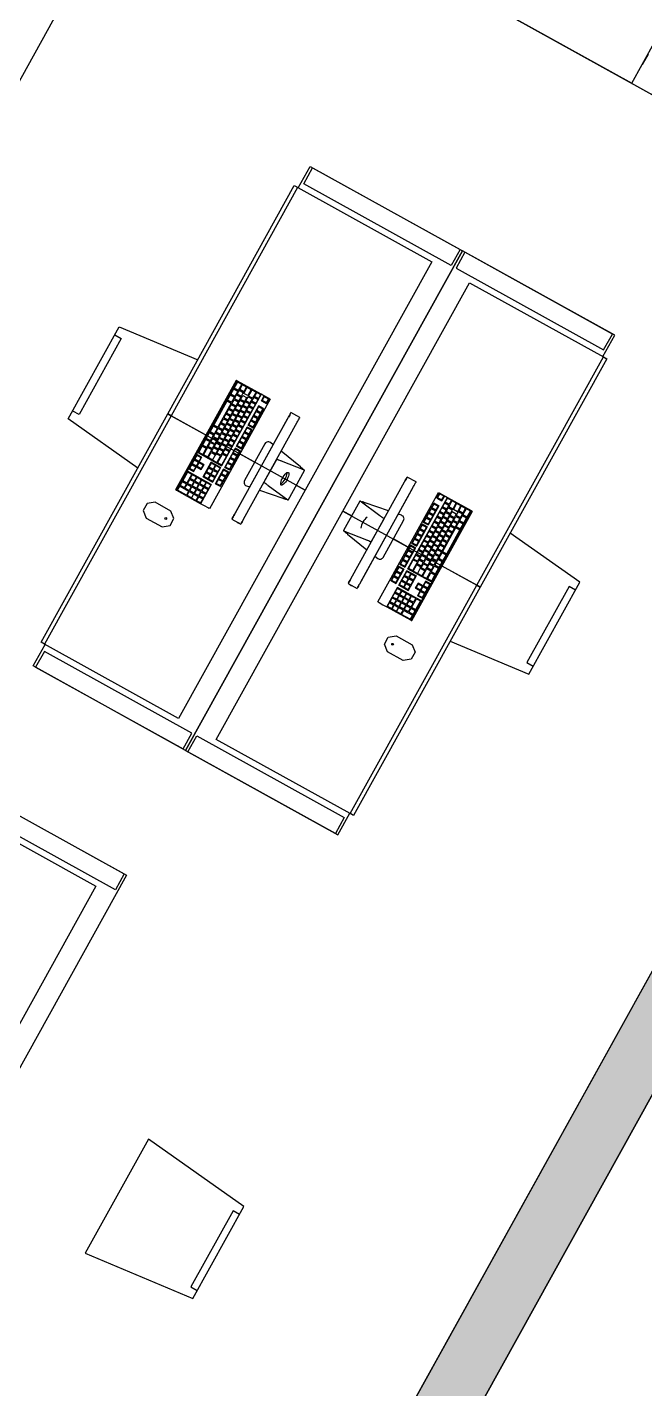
# Model space of a CAD drawing. Header units: metres. Extents: x 2.5 to 42.6, y 0.9 to 31.9.
# Drawn here: x 17.379 to 18.23, y 9.522 to 11.4 of the extents above; entities that cross this region are included whole.
import ezdxf

# ---------------------------------------------------------------- set-up
doc = ezdxf.new("R2010")
doc.units = ezdxf.units.M
for name, color, linetype in [('ARREDI', 9, 'Continuous'), ('PARETI_STRUTTURE', 7, 'Continuous'), ('PILASTRI_SETTI', 8, 'Continuous')]:
    doc.layers.add(name, color=color, linetype=linetype)

msp = doc.modelspace()

# ---------------------------------------------------------------- linework, layer by layer
at = {"layer": 'ARREDI'}
for points in [[(17.1418, 11.376), (17.3361, 11.2684), (17.4506, 11.475)], [(17.7528, 11.1786), (17.7691, 11.2079)], [(17.7691, 11.2079), (17.979, 11.0916)], [(17.5728, 10.8668), (17.7473, 11.1817), (17.752, 11.1791), (17.9367, 11.0767)], [(17.7519, 11.1791), (17.5774, 10.8642)], [(17.749, 11.1807), (17.7506, 11.1799)], [(17.5973, 10.4028), (17.979, 11.0916), (17.5973, 10.4028), (17.8072, 10.2865), (17.8236, 10.3161)], [(18.1727, 10.9459), (18.189, 10.9752), (17.979, 11.0916)], [(17.9367, 11.0767), (17.7622, 10.7618)], [(17.8266, 10.7261), (17.8143, 10.7329), (17.9888, 11.0478)], [(17.9888, 11.0478), (18.1736, 10.9454), (18.1782, 10.9428)], [(17.4357, 10.8599), (17.506, 10.9867)], [(17.506, 10.9867), (17.6141, 10.9413)], [(17.4999, 10.9758), (17.5087, 10.9709), (17.4505, 10.8659)], [(18.1782, 10.9428), (18.0037, 10.6279), (17.9991, 10.6305), (17.9504, 10.6575)], [(17.9991, 10.6305), (18.1736, 10.9454)], [(18.175, 10.9446), (18.1765, 10.9438)], [(17.7142, 10.887), (17.7133, 10.8875), (17.7132, 10.8875), (17.7132, 10.8876), (17.713, 10.8876), (17.7128, 10.8877), (17.7126, 10.8878), (17.7124, 10.888), (17.7059, 10.8916), (17.7038, 10.8927), (17.7017, 10.8939), (17.669, 10.912), (17.6688, 10.9121), (17.6686, 10.9122), (17.6682, 10.9125), (17.6678, 10.9127), (17.6676, 10.9128), (17.6674, 10.9129), (17.6673, 10.9129), (17.5837, 10.7621)], [(17.585, 10.7614), (17.6686, 10.9122)], [(17.6146, 10.8134), (17.6145, 10.8135), (17.6144, 10.8135), (17.669, 10.912)], [(17.669, 10.912), (17.6144, 10.8135), (17.6471, 10.7954)], [(17.6645, 10.9023), (17.6693, 10.911)], [(17.6693, 10.911), (17.6748, 10.9079)], [(17.7017, 10.8939), (17.6471, 10.7954), (17.631, 10.8043), (17.6146, 10.8134)], [(17.6471, 10.7954), (17.7017, 10.8939)], [(17.6554, 10.8858), (17.6594, 10.893)], [(17.6594, 10.893), (17.6649, 10.89)], [(17.66, 10.8941), (17.664, 10.9013)], [(17.6655, 10.891), (17.66, 10.8941)], [(17.664, 10.9013), (17.6695, 10.8983)], [(17.6701, 10.8993), (17.6645, 10.9023)], [(17.6648, 10.8874), (17.6678, 10.8929)], [(17.6695, 10.8983), (17.6655, 10.891)], [(17.6678, 10.8929), (17.6734, 10.8898)], [(17.6684, 10.8939), (17.6715, 10.8994)], [(17.6739, 10.8908), (17.6684, 10.8939)], [(17.6748, 10.9079), (17.67, 10.8993)], [(17.6715, 10.8994), (17.677, 10.8964)], [(17.672, 10.9004), (17.6759, 10.9073)], [(17.6776, 10.8974), (17.672, 10.9004)], [(17.673, 10.8868), (17.6761, 10.8923)], [(17.677, 10.8963), (17.6739, 10.8908)], [(17.6759, 10.9073), (17.6814, 10.9043)], [(17.6761, 10.8923), (17.6816, 10.8893)], [(17.6814, 10.9043), (17.6776, 10.8974)], [(17.6776, 10.8951), (17.6824, 10.9037)], [(17.6831, 10.892), (17.6776, 10.8951)], [(17.6824, 10.9037), (17.6879, 10.9006)], [(17.6879, 10.9006), (17.6831, 10.892)], [(17.6842, 10.8915), (17.689, 10.9001)], [(17.6897, 10.8884), (17.6842, 10.8915)], [(17.6889, 10.9001), (17.6945, 10.897)], [(17.6945, 10.897), (17.6897, 10.8884)], [(17.6923, 10.891), (17.6954, 10.8965)], [(17.6978, 10.8879), (17.6923, 10.891)], [(17.6954, 10.8965), (17.7009, 10.8934)], [(17.7009, 10.8934), (17.6978, 10.8879)], [(17.7083, 10.8813), (17.7052, 10.883), (17.702, 10.8847), (17.7059, 10.8916)], [(17.7059, 10.8916), (17.702, 10.8847), (17.7086, 10.8811)], [(17.7142, 10.887), (17.6306, 10.7361), (17.6297, 10.7366), (17.6296, 10.7367), (17.6295, 10.7367), (17.6294, 10.7368), (17.6292, 10.7369), (17.629, 10.737), (17.6287, 10.7372), (17.6285, 10.7373), (17.6233, 10.7402), (17.6181, 10.743), (17.5854, 10.7612), (17.5852, 10.7613), (17.585, 10.7614), (17.5846, 10.7616), (17.5842, 10.7618), (17.584, 10.762), (17.5838, 10.7621), (17.5837, 10.7621)], [(17.6363, 10.8514), (17.6548, 10.8848)], [(17.6603, 10.8817), (17.6418, 10.8483)], [(17.6539, 10.8677), (17.657, 10.8732)], [(17.6548, 10.8848), (17.6603, 10.8817)], [(17.6609, 10.8828), (17.6554, 10.8858)], [(17.657, 10.8732), (17.6625, 10.8702)], [(17.6575, 10.8743), (17.6606, 10.8798)], [(17.663, 10.8712), (17.6575, 10.8743)], [(17.6606, 10.8798), (17.6661, 10.8767)], [(17.6649, 10.89), (17.6609, 10.8828)], [(17.6612, 10.8808), (17.6642, 10.8863)], [(17.6667, 10.8778), (17.6612, 10.8808)], [(17.6622, 10.8672), (17.6652, 10.8727)], [(17.6661, 10.8767), (17.663, 10.8712)], [(17.6642, 10.8863), (17.6697, 10.8833)], [(17.6703, 10.8843), (17.6648, 10.8874)], [(17.6652, 10.8727), (17.6707, 10.8697)], [(17.6658, 10.8737), (17.6688, 10.8793)], [(17.6713, 10.8707), (17.6658, 10.8737)], [(17.6697, 10.8833), (17.6667, 10.8777)], [(17.6688, 10.8793), (17.6744, 10.8762)], [(17.6694, 10.8803), (17.6725, 10.8858)], [(17.6749, 10.8772), (17.6694, 10.8803)], [(17.6734, 10.8898), (17.6703, 10.8843)], [(17.6744, 10.8762), (17.6713, 10.8707)], [(17.6725, 10.8858), (17.678, 10.8827)], [(17.6786, 10.8838), (17.673, 10.8868)], [(17.6733, 10.8718), (17.6763, 10.8774)], [(17.6788, 10.8688), (17.6733, 10.8718)], [(17.678, 10.8827), (17.6749, 10.8772)], [(17.6763, 10.8773), (17.6819, 10.8743)], [(17.6769, 10.8784), (17.68, 10.8839)], [(17.6824, 10.8753), (17.6769, 10.8784)], [(17.6816, 10.8893), (17.6786, 10.8838)], [(17.6819, 10.8743), (17.6788, 10.8688)], [(17.68, 10.8839), (17.6855, 10.8808)], [(17.6805, 10.8849), (17.6836, 10.8904)], [(17.6861, 10.8819), (17.6805, 10.8849)], [(17.6815, 10.8714), (17.6845, 10.8769)], [(17.6855, 10.8808), (17.6824, 10.8753)], [(17.6898, 10.8479), (17.6866, 10.8496), (17.6835, 10.8513), (17.6982, 10.8778), (17.7014, 10.8761), (17.7044, 10.8744)], [(17.6836, 10.8904), (17.6891, 10.8874)], [(17.6845, 10.8769), (17.69, 10.8738)], [(17.6851, 10.8779), (17.6881, 10.8834)], [(17.6906, 10.8749), (17.6851, 10.8779)], [(17.6891, 10.8874), (17.6861, 10.8819)], [(17.69, 10.8738), (17.687, 10.8683)], [(17.6881, 10.8834), (17.6936, 10.8804)], [(17.6887, 10.8844), (17.6918, 10.89)], [(17.6942, 10.8814), (17.6887, 10.8845)], [(17.7045, 10.8744), (17.7046, 10.8743), (17.7048, 10.8742), (17.6901, 10.8477), (17.6899, 10.8478), (17.6898, 10.8479)], [(17.6937, 10.8804), (17.6906, 10.8748)], [(17.6918, 10.89), (17.6973, 10.8869)], [(17.6973, 10.8869), (17.6942, 10.8814)], [(17.6954, 10.8713), (17.6984, 10.8768)], [(17.6984, 10.8768), (17.7039, 10.8738)], [(17.7039, 10.8738), (17.7009, 10.8682)], [(17.703, 10.8851), (17.7061, 10.8906)], [(17.7085, 10.882), (17.703, 10.8851)], [(17.7061, 10.8906), (17.7116, 10.8875)], [(17.7124, 10.888), (17.7086, 10.8811), (17.7084, 10.8812), (17.7083, 10.8813)], [(17.7116, 10.8875), (17.7085, 10.882)], [(17.7086, 10.8811), (17.7124, 10.888)], [(17.3982, 10.5519), (17.5728, 10.8668), (17.5774, 10.8642), (17.626, 10.8373)], [(17.5774, 10.8642), (17.4029, 10.5493)], [(17.5315, 10.7922), (17.4357, 10.8599)], [(17.4505, 10.8659), (17.4418, 10.8708)], [(17.7622, 10.7618), (17.5774, 10.8642), (17.5728, 10.8668)], [(17.643, 10.8481), (17.6461, 10.8536)], [(17.6461, 10.8536), (17.6516, 10.8505)], [(17.6466, 10.8546), (17.6497, 10.8602)], [(17.6522, 10.8516), (17.6467, 10.8546)], [(17.6497, 10.8601), (17.6552, 10.8571)], [(17.6503, 10.8612), (17.6533, 10.8667)], [(17.6558, 10.8581), (17.6503, 10.8612)], [(17.6513, 10.8476), (17.6543, 10.8531)], [(17.6552, 10.8571), (17.6522, 10.8516)], [(17.6533, 10.8667), (17.6588, 10.8636)], [(17.6594, 10.8647), (17.6539, 10.8677)], [(17.6543, 10.8531), (17.6599, 10.85)], [(17.6549, 10.8541), (17.658, 10.8596)], [(17.6604, 10.8511), (17.6549, 10.8541)], [(17.6588, 10.8636), (17.6558, 10.8581)], [(17.658, 10.8596), (17.6635, 10.8566)], [(17.6585, 10.8607), (17.6616, 10.8662)], [(17.6641, 10.8576), (17.6585, 10.8607)], [(17.6625, 10.8702), (17.6594, 10.8647)], [(17.6635, 10.8566), (17.6604, 10.851)], [(17.6616, 10.8662), (17.6671, 10.8631)], [(17.6617, 10.7226), (17.6623, 10.7236), (17.6631, 10.725), (17.664, 10.7265), (17.6649, 10.7282), (17.7391, 10.8621), (17.74, 10.8638), (17.7409, 10.8653), (17.7416, 10.8667), (17.7422, 10.8678), (17.7426, 10.8684), (17.7427, 10.8686)], [(17.6677, 10.8641), (17.6622, 10.8672)], [(17.6624, 10.8522), (17.6655, 10.8577)], [(17.6671, 10.8631), (17.6641, 10.8576)], [(17.6655, 10.8577), (17.671, 10.8547)], [(17.666, 10.8587), (17.6691, 10.8643)], [(17.6716, 10.8557), (17.666, 10.8587)], [(17.6661, 10.7304), (17.7379, 10.8599)], [(17.6707, 10.8696), (17.6677, 10.8641)], [(17.671, 10.8547), (17.6679, 10.8491)], [(17.6691, 10.8643), (17.6746, 10.8612)], [(17.6697, 10.8653), (17.6727, 10.8708)], [(17.6752, 10.8622), (17.6697, 10.8653)], [(17.6706, 10.8517), (17.6736, 10.8572)], [(17.6746, 10.8612), (17.6716, 10.8557)], [(17.6727, 10.8708), (17.6782, 10.8677)], [(17.6736, 10.8572), (17.6791, 10.8542)], [(17.6742, 10.8583), (17.6773, 10.8638)], [(17.6797, 10.8552), (17.6742, 10.8583)], [(17.6782, 10.8677), (17.6752, 10.8622)], [(17.6791, 10.8542), (17.6761, 10.8487)], [(17.6771, 10.7215), (17.7513, 10.8553), (17.7523, 10.857), (17.7531, 10.8586), (17.7539, 10.8599), (17.7545, 10.861), (17.7548, 10.8616), (17.755, 10.8618), (17.7427, 10.8686)], [(17.6773, 10.8638), (17.6828, 10.8607)], [(17.6778, 10.8648), (17.6809, 10.8703)], [(17.6833, 10.8618), (17.6778, 10.8648)], [(17.6828, 10.8607), (17.6797, 10.8552)], [(17.6809, 10.8703), (17.6864, 10.8673)], [(17.687, 10.8683), (17.6815, 10.8714)], [(17.6864, 10.8673), (17.6833, 10.8618)], [(17.6845, 10.8517), (17.6875, 10.8572)], [(17.6875, 10.8572), (17.6931, 10.8541)], [(17.6881, 10.8582), (17.6912, 10.8637)], [(17.6936, 10.8552), (17.6881, 10.8582)], [(17.6931, 10.8541), (17.69, 10.8486)], [(17.6912, 10.8637), (17.6967, 10.8607)], [(17.6917, 10.8648), (17.6948, 10.8703)], [(17.6973, 10.8617), (17.6918, 10.8648)], [(17.6967, 10.8607), (17.6936, 10.8552)], [(17.6948, 10.8703), (17.7003, 10.8672)], [(17.7009, 10.8682), (17.6954, 10.8713)], [(17.7003, 10.8672), (17.6973, 10.8617)], [(17.7409, 10.8653), (17.74, 10.8638), (17.7391, 10.8621)], [(17.7422, 10.8678), (17.7416, 10.8667), (17.7409, 10.8653)], [(17.7513, 10.8553), (17.7523, 10.857), (17.7531, 10.8586), (17.7539, 10.8599), (17.7545, 10.861)], [(17.626, 10.8328), (17.6306, 10.841)], [(17.6306, 10.841), (17.6361, 10.838)], [(17.6311, 10.8421), (17.6357, 10.8503)], [(17.6367, 10.839), (17.6311, 10.8421)], [(17.6361, 10.838), (17.6315, 10.8297)], [(17.6357, 10.8503), (17.6412, 10.8473)], [(17.6358, 10.835), (17.6388, 10.8405)], [(17.6413, 10.832), (17.6358, 10.835)], [(17.6418, 10.8483), (17.6363, 10.8514)], [(17.6412, 10.8473), (17.6367, 10.839)], [(17.6388, 10.8405), (17.6443, 10.8375)], [(17.6394, 10.8416), (17.6425, 10.8471)], [(17.6449, 10.8385), (17.6394, 10.8415)], [(17.6443, 10.8375), (17.6413, 10.8319)], [(17.6425, 10.8471), (17.648, 10.844)], [(17.6485, 10.845), (17.643, 10.8481)], [(17.644, 10.8345), (17.6471, 10.84)], [(17.6495, 10.8314), (17.644, 10.8345)], [(17.648, 10.844), (17.6449, 10.8385)], [(17.6471, 10.84), (17.6526, 10.8369)], [(17.6477, 10.841), (17.6507, 10.8465)], [(17.6532, 10.838), (17.6477, 10.841)], [(17.6516, 10.8505), (17.6485, 10.845)], [(17.6526, 10.8369), (17.6495, 10.8314)], [(17.6507, 10.8465), (17.6562, 10.8435)], [(17.6568, 10.8445), (17.6513, 10.8476)], [(17.6515, 10.8326), (17.6546, 10.8381)], [(17.6562, 10.8435), (17.6532, 10.838)], [(17.6546, 10.8381), (17.6601, 10.835)], [(17.6552, 10.8391), (17.6582, 10.8446)], [(17.6607, 10.8361), (17.6552, 10.8391)], [(17.6599, 10.85), (17.6568, 10.8445)], [(17.6601, 10.835), (17.657, 10.8295)], [(17.6582, 10.8446), (17.6637, 10.8416)], [(17.6588, 10.8457), (17.6618, 10.8512)], [(17.6643, 10.8426), (17.6588, 10.8457)], [(17.6597, 10.8321), (17.6627, 10.8376)], [(17.6637, 10.8416), (17.6607, 10.8361)], [(17.6618, 10.8512), (17.6673, 10.8481)], [(17.6679, 10.8491), (17.6624, 10.8522)], [(17.6627, 10.8376), (17.6682, 10.8346)], [(17.6633, 10.8386), (17.6664, 10.8442)], [(17.6688, 10.8356), (17.6633, 10.8387)], [(17.6674, 10.8481), (17.6643, 10.8426)], [(17.6683, 10.8346), (17.6652, 10.829)], [(17.6664, 10.8442), (17.6719, 10.8411)], [(17.6669, 10.8452), (17.67, 10.8507)], [(17.6724, 10.8421), (17.6669, 10.8452)], [(17.6736, 10.8188), (17.6705, 10.8205), (17.6674, 10.8222), (17.6821, 10.8487), (17.6852, 10.847), (17.6883, 10.8453)], [(17.6719, 10.8411), (17.6688, 10.8356)], [(17.67, 10.8507), (17.6755, 10.8476)], [(17.6761, 10.8487), (17.6706, 10.8517)], [(17.672, 10.8291), (17.675, 10.8346)], [(17.6755, 10.8476), (17.6725, 10.8421)], [(17.6883, 10.8453), (17.6885, 10.8452), (17.6886, 10.8451), (17.6739, 10.8186), (17.6738, 10.8187), (17.6736, 10.8188)], [(17.675, 10.8346), (17.6806, 10.8316)], [(17.6756, 10.8357), (17.6787, 10.8412)], [(17.6811, 10.8326), (17.6756, 10.8357)], [(17.6787, 10.8412), (17.6842, 10.8381)], [(17.6792, 10.8422), (17.6823, 10.8477)], [(17.6848, 10.8391), (17.6792, 10.8422)], [(17.6842, 10.8381), (17.6811, 10.8326)], [(17.6823, 10.8477), (17.6878, 10.8447)], [(17.69, 10.8486), (17.6845, 10.8517)], [(17.6878, 10.8447), (17.6848, 10.8391)], [(17.6155, 10.8138), (17.6203, 10.8224)], [(17.6203, 10.8224), (17.6258, 10.8194)], [(17.6208, 10.8235), (17.6254, 10.8317)], [(17.6263, 10.8204), (17.6208, 10.8235)], [(17.6258, 10.8194), (17.621, 10.8108)], [(17.622, 10.8102), (17.6279, 10.8209)], [(17.6254, 10.8317), (17.6309, 10.8287)], [(17.6315, 10.8297), (17.626, 10.8328)], [(17.6309, 10.8287), (17.6263, 10.8204)], [(17.6335, 10.8178), (17.6275, 10.8072)], [(17.6279, 10.8209), (17.6335, 10.8178)], [(17.6285, 10.8219), (17.6316, 10.8274)], [(17.634, 10.8189), (17.6285, 10.8219)], [(17.6316, 10.8274), (17.6371, 10.8244)], [(17.6321, 10.8285), (17.6352, 10.834)], [(17.6377, 10.8254), (17.6321, 10.8285)], [(17.6331, 10.8149), (17.6362, 10.8204)], [(17.6371, 10.8244), (17.634, 10.8189)], [(17.6352, 10.834), (17.6407, 10.8309)], [(17.6362, 10.8204), (17.6417, 10.8173)], [(17.6368, 10.8214), (17.6398, 10.8269)], [(17.6423, 10.8183), (17.6368, 10.8214)], [(17.6407, 10.8309), (17.6377, 10.8254)], [(17.6417, 10.8173), (17.6387, 10.8118)], [(17.6398, 10.8269), (17.6453, 10.8238)], [(17.6404, 10.8279), (17.6435, 10.8335)], [(17.6459, 10.8249), (17.6404, 10.8279)], [(17.6406, 10.8129), (17.6437, 10.8185)], [(17.6453, 10.8238), (17.6423, 10.8183)], [(17.6435, 10.8334), (17.649, 10.8304)], [(17.6437, 10.8185), (17.6492, 10.8154)], [(17.6443, 10.8195), (17.6473, 10.825)], [(17.6498, 10.8164), (17.6443, 10.8195)], [(17.649, 10.8304), (17.6459, 10.8249)], [(17.6473, 10.825), (17.6528, 10.8219)], [(17.6479, 10.826), (17.651, 10.8315)], [(17.6534, 10.823), (17.6479, 10.826)], [(17.6488, 10.8125), (17.6519, 10.818)], [(17.6528, 10.8219), (17.6498, 10.8164)], [(17.651, 10.8315), (17.6565, 10.8285)], [(17.6575, 10.7897), (17.6544, 10.7914), (17.6513, 10.7931), (17.666, 10.8196), (17.6691, 10.8179), (17.6722, 10.8162)], [(17.657, 10.8295), (17.6515, 10.8326)], [(17.6519, 10.818), (17.6574, 10.8149)], [(17.6524, 10.819), (17.6555, 10.8245)], [(17.6579, 10.816), (17.6524, 10.819)], [(17.6565, 10.8285), (17.6534, 10.823)], [(17.6555, 10.8245), (17.661, 10.8215)], [(17.6561, 10.8256), (17.6591, 10.8311)], [(17.6616, 10.8225), (17.6561, 10.8256)], [(17.6722, 10.8162), (17.6723, 10.8161), (17.6725, 10.816), (17.6578, 10.7895), (17.6577, 10.7896), (17.6575, 10.7897)], [(17.661, 10.8215), (17.658, 10.816)], [(17.6591, 10.8311), (17.6646, 10.828)], [(17.6652, 10.8291), (17.6597, 10.8321)], [(17.6646, 10.828), (17.6616, 10.8225)], [(17.6631, 10.8131), (17.6662, 10.8186)], [(17.6662, 10.8186), (17.6717, 10.8156)], [(17.6684, 10.8226), (17.6714, 10.8281)], [(17.6739, 10.8195), (17.6684, 10.8226)], [(17.6717, 10.8156), (17.6686, 10.81)], [(17.6714, 10.8281), (17.6769, 10.825)], [(17.6775, 10.8261), (17.672, 10.8291)], [(17.6769, 10.825), (17.6739, 10.8195)], [(17.6806, 10.8316), (17.6775, 10.8261)], [(17.7068, 10.8257), (17.6786, 10.7749)], [(17.718, 10.8241), (17.7143, 10.8272), (17.7132, 10.8278), (17.712, 10.8282), (17.7108, 10.8283), (17.7096, 10.828), (17.7085, 10.8275), (17.7075, 10.8267), (17.7068, 10.8257)], [(17.6021, 10.7909), (17.602, 10.7909), (17.6019, 10.791), (17.613, 10.8109), (17.6131, 10.8109), (17.6132, 10.8108)], [(17.6195, 10.8073), (17.613, 10.8109), (17.6019, 10.791), (17.6085, 10.7873), (17.6121, 10.7939), (17.6186, 10.7903), (17.6224, 10.7972), (17.6162, 10.8006)], [(17.6132, 10.8108), (17.6164, 10.8091), (17.6195, 10.8073), (17.6159, 10.8008), (17.6192, 10.799), (17.6224, 10.7972), (17.6186, 10.7903), (17.6154, 10.7921), (17.6121, 10.7939), (17.6085, 10.7874), (17.6053, 10.7891), (17.6021, 10.7909)], [(17.603, 10.7913), (17.606, 10.7968)], [(17.606, 10.7968), (17.6116, 10.7937)], [(17.6066, 10.7978), (17.6097, 10.8033)], [(17.6121, 10.7948), (17.6066, 10.7978)], [(17.6097, 10.8033), (17.6152, 10.8003)], [(17.6102, 10.8044), (17.6133, 10.8099)], [(17.6158, 10.8013), (17.6102, 10.8044)], [(17.6152, 10.8003), (17.6121, 10.7948)], [(17.6132, 10.7942), (17.6162, 10.7997)], [(17.6133, 10.8099), (17.6188, 10.8068)], [(17.621, 10.8108), (17.6155, 10.8138)], [(17.6188, 10.8068), (17.6158, 10.8013)], [(17.6159, 10.8008), (17.6195, 10.8073)], [(17.6162, 10.7997), (17.6217, 10.7967)], [(17.6275, 10.8072), (17.622, 10.8102)], [(17.6286, 10.8066), (17.6326, 10.8138)], [(17.6406, 10.7999), (17.6347, 10.8032), (17.6286, 10.8066)], [(17.6299, 10.7935), (17.6329, 10.799)], [(17.6326, 10.8138), (17.6387, 10.8104), (17.6391, 10.8102)], [(17.6329, 10.799), (17.6384, 10.7959)], [(17.6387, 10.8118), (17.6332, 10.8148)], [(17.6347, 10.8032), (17.6387, 10.8104)], [(17.6391, 10.8102), (17.6401, 10.8119)], [(17.6401, 10.8119), (17.6456, 10.8089)], [(17.6456, 10.8089), (17.6406, 10.7999)], [(17.6462, 10.8099), (17.6407, 10.8129)], [(17.6415, 10.7994), (17.6481, 10.8115)], [(17.6471, 10.7963), (17.6415, 10.7994)], [(17.6492, 10.8154), (17.6462, 10.8099)], [(17.6538, 10.8084), (17.6471, 10.7963)], [(17.6481, 10.8115), (17.6537, 10.8084)], [(17.6543, 10.8094), (17.6488, 10.8125)], [(17.6522, 10.7935), (17.6553, 10.799)], [(17.6574, 10.8149), (17.6543, 10.8094)], [(17.6553, 10.799), (17.6608, 10.7959)], [(17.6559, 10.8), (17.6589, 10.8055)], [(17.6614, 10.797), (17.6559, 10.8)], [(17.6589, 10.8055), (17.6644, 10.8025)], [(17.6595, 10.8066), (17.6625, 10.8121)], [(17.665, 10.8035), (17.6595, 10.8066)], [(17.6644, 10.8025), (17.6614, 10.797)], [(17.6625, 10.8121), (17.6681, 10.809)], [(17.6686, 10.81), (17.6631, 10.8131)], [(17.6681, 10.809), (17.665, 10.8035)], [(17.6724, 10.8116), (17.6921, 10.8006)], [(17.7257, 10.8032), (17.7249, 10.8035), (17.724, 10.8039), (17.723, 10.8042), (17.7054, 10.7725)], [(17.7296, 10.8016), (17.7291, 10.8019), (17.7282, 10.8022), (17.7271, 10.8026), (17.7258, 10.8031), (17.7245, 10.8037), (17.723, 10.8042)], [(17.7611, 10.7891), (17.7586, 10.7901), (17.759, 10.791), (17.7585, 10.7913), (17.7579, 10.7918), (17.7572, 10.7924), (17.7564, 10.793), (17.7556, 10.7937), (17.7291, 10.8152)], [(17.7612, 10.7891), (17.7296, 10.8016)], [(17.5854, 10.7612), (17.6001, 10.7877), (17.6002, 10.7876), (17.6003, 10.7876)], [(17.6181, 10.743), (17.6328, 10.7696), (17.6001, 10.7877), (17.5854, 10.7612)], [(17.5936, 10.7746), (17.6003, 10.7867)], [(17.6059, 10.7836), (17.5992, 10.7715)], [(17.6003, 10.7876), (17.6167, 10.7785), (17.6328, 10.7696), (17.6181, 10.743)], [(17.6003, 10.7867), (17.6059, 10.7836)], [(17.6085, 10.7882), (17.603, 10.7913)], [(17.6038, 10.7776), (17.6069, 10.7831)], [(17.6069, 10.7831), (17.6125, 10.78)], [(17.6116, 10.7937), (17.6085, 10.7882)], [(17.6125, 10.7799), (17.6094, 10.7744)], [(17.6103, 10.7739), (17.6134, 10.7794)], [(17.6187, 10.7911), (17.6132, 10.7942)], [(17.6134, 10.7794), (17.619, 10.7763)], [(17.6217, 10.7967), (17.6187, 10.7911)], [(17.6226, 10.7804), (17.6257, 10.7859)], [(17.6281, 10.7773), (17.6226, 10.7804)], [(17.6257, 10.7859), (17.6312, 10.7829)], [(17.6262, 10.7869), (17.6293, 10.7925)], [(17.6318, 10.7839), (17.6262, 10.7869)], [(17.6312, 10.7829), (17.6281, 10.7773)], [(17.629, 10.7769), (17.632, 10.7824)], [(17.6293, 10.7925), (17.6348, 10.7894)], [(17.6354, 10.7904), (17.6299, 10.7935)], [(17.6348, 10.7894), (17.6318, 10.7839)], [(17.632, 10.7824), (17.6376, 10.7793)], [(17.6326, 10.7834), (17.6356, 10.7889)], [(17.6382, 10.7803), (17.6326, 10.7834)], [(17.6376, 10.7793), (17.6346, 10.7738)], [(17.6384, 10.7959), (17.6354, 10.7904)], [(17.6356, 10.7889), (17.6412, 10.7858)], [(17.6362, 10.79), (17.6393, 10.7955)], [(17.6418, 10.7869), (17.6362, 10.79)], [(17.6413, 10.7858), (17.6382, 10.7803)], [(17.645, 10.7671), (17.6419, 10.7688), (17.6388, 10.7706), (17.6498, 10.7905), (17.653, 10.7888), (17.6561, 10.7871)], [(17.6453, 10.7669), (17.6564, 10.7869), (17.6498, 10.7905), (17.6388, 10.7705), (17.6452, 10.767)], [(17.6393, 10.7955), (17.6449, 10.7924)], [(17.6449, 10.7924), (17.6418, 10.7869)], [(17.6434, 10.7775), (17.6464, 10.783)], [(17.6561, 10.7871), (17.6562, 10.787), (17.6564, 10.7869), (17.6453, 10.7669), (17.6451, 10.767), (17.645, 10.7671)], [(17.6464, 10.783), (17.6519, 10.7799)], [(17.647, 10.784), (17.65, 10.7895)], [(17.6525, 10.7809), (17.647, 10.784)], [(17.6519, 10.7799), (17.6489, 10.7744)], [(17.65, 10.7895), (17.6556, 10.7865)], [(17.6578, 10.7904), (17.6522, 10.7935)], [(17.6556, 10.7865), (17.6525, 10.7809)], [(17.6608, 10.7959), (17.6578, 10.7904)], [(17.7388, 10.748), (17.7615, 10.7889)], [(17.7556, 10.7937), (17.7568, 10.7927), (17.758, 10.7918), (17.759, 10.791), (17.7599, 10.7902), (17.7607, 10.7896), (17.7612, 10.7892), (17.7611, 10.7891)], [(17.759, 10.7909), (17.7612, 10.7892)], [(17.7615, 10.7889), (17.7614, 10.789), (17.7612, 10.7891)], [(17.822, 10.6337), (17.8226, 10.6348), (17.8233, 10.6361), (17.8242, 10.6377), (17.8251, 10.6394), (17.8993, 10.7733), (17.9003, 10.775), (17.9011, 10.7765), (17.9019, 10.7779), (17.9025, 10.7789), (17.9028, 10.7796), (17.903, 10.7798)], [(17.8374, 10.6326), (17.9116, 10.7665), (17.9125, 10.7682), (17.9134, 10.7698), (17.9141, 10.7711), (17.9147, 10.7722), (17.9151, 10.7728), (17.9152, 10.773), (17.9029, 10.7798)], [(17.9025, 10.7789), (17.9019, 10.7779), (17.9011, 10.7765), (17.9003, 10.775), (17.8993, 10.7733)], [(17.5864, 10.7615), (17.5894, 10.7671)], [(17.5985, 10.7548), (17.5864, 10.7615)], [(17.7622, 10.7618), (17.5877, 10.4469)], [(17.5894, 10.7671), (17.6016, 10.7603)], [(17.59, 10.7681), (17.5931, 10.7736)], [(17.5956, 10.765), (17.59, 10.7681)], [(17.5931, 10.7736), (17.5987, 10.7705)], [(17.5992, 10.7715), (17.5936, 10.7746)], [(17.5987, 10.7705), (17.5956, 10.765)], [(17.5965, 10.7645), (17.5996, 10.77)], [(17.6022, 10.7614), (17.5965, 10.7645)], [(17.6016, 10.7603), (17.5985, 10.7548)], [(17.5995, 10.7543), (17.6025, 10.7598)], [(17.5996, 10.77), (17.6052, 10.7669)], [(17.6002, 10.771), (17.6032, 10.7765)], [(17.6058, 10.7679), (17.6002, 10.771)], [(17.6052, 10.7669), (17.6022, 10.7613)], [(17.6025, 10.7598), (17.6088, 10.7563), (17.6147, 10.7531)], [(17.6031, 10.7608), (17.6061, 10.7664)], [(17.6087, 10.7577), (17.6031, 10.7608)], [(17.6032, 10.7765), (17.6088, 10.7734)], [(17.6094, 10.7744), (17.6038, 10.7776)], [(17.6088, 10.7734), (17.6058, 10.7679)], [(17.6061, 10.7663), (17.6118, 10.7632)], [(17.6067, 10.7674), (17.6098, 10.7729)], [(17.6123, 10.7643), (17.6067, 10.7674)], [(17.6118, 10.7632), (17.6087, 10.7577)], [(17.6096, 10.7572), (17.6127, 10.7627)], [(17.6098, 10.7729), (17.6154, 10.7698)], [(17.616, 10.7708), (17.6103, 10.7739)], [(17.6154, 10.7698), (17.6123, 10.7643)], [(17.6127, 10.7627), (17.6183, 10.7596)], [(17.6133, 10.7638), (17.6163, 10.7693)], [(17.6189, 10.7606), (17.6133, 10.7638)], [(17.6183, 10.7596), (17.6152, 10.7541)], [(17.619, 10.7763), (17.616, 10.7708)], [(17.6163, 10.7693), (17.6219, 10.7662)], [(17.6169, 10.7703), (17.6199, 10.7758)], [(17.6225, 10.7672), (17.6169, 10.7703)], [(17.6219, 10.7662), (17.6189, 10.7606)], [(17.6197, 10.7602), (17.6228, 10.7657)], [(17.6253, 10.7571), (17.6197, 10.7602)], [(17.6199, 10.7758), (17.6255, 10.7727)], [(17.6256, 10.7727), (17.6225, 10.7672)], [(17.6228, 10.7657), (17.6284, 10.7626)], [(17.6233, 10.7667), (17.6264, 10.7722)], [(17.6289, 10.7636), (17.6233, 10.7667)], [(17.6284, 10.7626), (17.6253, 10.7571)], [(17.6264, 10.7722), (17.632, 10.7691)], [(17.632, 10.7691), (17.6289, 10.7636)], [(17.6346, 10.7738), (17.629, 10.7769)], [(17.6397, 10.7709), (17.6428, 10.7764)], [(17.6453, 10.7679), (17.6397, 10.7709)], [(17.6428, 10.7764), (17.6483, 10.7734)], [(17.6489, 10.7744), (17.6434, 10.7775)], [(17.6483, 10.7734), (17.6452, 10.7679)], [(17.6786, 10.7749), (17.6781, 10.7738), (17.678, 10.7725), (17.6781, 10.7713), (17.6786, 10.7701), (17.6793, 10.7691), (17.6802, 10.7683), (17.6814, 10.7678), (17.6859, 10.7662)], [(17.6994, 10.7616), (17.7316, 10.7504)], [(17.7054, 10.7725), (17.7067, 10.7716), (17.7079, 10.7707), (17.709, 10.7699), (17.7099, 10.7692), (17.7107, 10.7687), (17.7112, 10.7683)], [(17.7112, 10.7683), (17.7385, 10.7482)], [(17.7499, 10.7686), (17.7622, 10.7618)], [(17.9103, 10.7643), (17.8386, 10.6348)], [(17.9116, 10.7665), (17.9125, 10.7682), (17.9134, 10.7697), (17.9141, 10.7711), (17.9147, 10.7721)], [(17.5772, 10.7328), (17.5553, 10.745), (17.5443, 10.7431), (17.5389, 10.7334), (17.5432, 10.7231)], [(17.6116, 10.7476), (17.6057, 10.7508), (17.5995, 10.7543)], [(17.6057, 10.7508), (17.6087, 10.7564)], [(17.6152, 10.7541), (17.6096, 10.7572)], [(17.6147, 10.7531), (17.6116, 10.7476)], [(17.6125, 10.7471), (17.6155, 10.7526)], [(17.618, 10.744), (17.6125, 10.7471)], [(17.6155, 10.7526), (17.6211, 10.7495)], [(17.6161, 10.7536), (17.6191, 10.7592)], [(17.6217, 10.7505), (17.6161, 10.7536)], [(17.6211, 10.7495), (17.6181, 10.744)], [(17.6191, 10.7591), (17.6247, 10.7561)], [(17.6247, 10.756), (17.6217, 10.7505)], [(17.7363, 10.7499), (17.7385, 10.7482), (17.7384, 10.7481), (17.7378, 10.7483), (17.7369, 10.7486), (17.7358, 10.749), (17.7345, 10.7495), (17.7331, 10.7499), (17.7316, 10.7504)], [(17.7316, 10.7504), (17.7326, 10.7501), (17.7336, 10.7498), (17.7344, 10.7495), (17.7352, 10.7492), (17.7358, 10.749), (17.7363, 10.7499)], [(17.7384, 10.7481), (17.7358, 10.749)], [(17.7385, 10.7482), (17.7388, 10.748), (17.7388, 10.748)], [(17.8376, 10.7467), (17.8149, 10.7058)], [(17.8379, 10.7465), (17.8377, 10.7467), (17.8376, 10.7467)], [(17.8653, 10.7264), (17.8379, 10.7465)], [(17.8402, 10.7448), (17.838, 10.7465), (17.8381, 10.7466), (17.8387, 10.7464), (17.8396, 10.7461), (17.8407, 10.7457), (17.842, 10.7452), (17.8434, 10.7448), (17.8448, 10.7443)], [(17.838, 10.7466), (17.8407, 10.7457)], [(17.8448, 10.7443), (17.8438, 10.7446), (17.8429, 10.7449), (17.842, 10.7452), (17.8413, 10.7455), (17.8407, 10.7457), (17.8402, 10.7448)], [(17.8771, 10.7332), (17.8448, 10.7443)], [(17.8623, 10.6077), (17.9459, 10.7586), (17.9468, 10.7581), (17.9468, 10.758), (17.9469, 10.758), (17.947, 10.7579), (17.9472, 10.7578), (17.9474, 10.7577), (17.9477, 10.7576), (17.9542, 10.754), (17.9563, 10.7528), (17.9583, 10.7517), (17.991, 10.7335), (17.9912, 10.7334), (17.9914, 10.7333), (17.9919, 10.7331), (17.9922, 10.7329), (17.9925, 10.7327), (17.9927, 10.7326), (17.9927, 10.7326)], [(17.9363, 10.6351), (17.9199, 10.6442), (17.9038, 10.6532), (17.9583, 10.7517)], [(17.9583, 10.7517), (17.9038, 10.6532)], [(17.9256, 10.7171), (17.9255, 10.7172), (17.9253, 10.7173), (17.94, 10.7438), (17.9402, 10.7437), (17.9403, 10.7436)], [(17.9403, 10.7436), (17.9435, 10.7419), (17.9466, 10.7402), (17.9319, 10.7137), (17.9287, 10.7154), (17.9256, 10.7171)], [(17.9442, 10.7505), (17.944, 10.7506), (17.9438, 10.7507), (17.9477, 10.7576)], [(17.9477, 10.7576), (17.9438, 10.7507)], [(17.9438, 10.7507), (17.9504, 10.7471), (17.9542, 10.754)], [(17.9542, 10.7539), (17.9504, 10.7471), (17.9473, 10.7488), (17.9442, 10.7505)], [(17.9517, 10.7387), (17.9548, 10.7442)], [(17.9548, 10.7442), (17.9603, 10.7411), (17.9572, 10.7356)], [(17.9553, 10.7452), (17.9584, 10.7507)], [(17.9609, 10.7422), (17.9554, 10.7452)], [(17.9584, 10.7507), (17.9639, 10.7477), (17.9609, 10.7422)], [(17.5432, 10.7231), (17.565, 10.711)], [(17.565, 10.711), (17.576, 10.7128), (17.5814, 10.7226), (17.5772, 10.7328)], [(17.6397, 10.418), (17.8143, 10.7329)], [(17.6649, 10.7282), (17.664, 10.7265), (17.6631, 10.725), (17.6623, 10.7236), (17.6617, 10.7226), (17.6614, 10.7219), (17.6613, 10.7217), (17.6735, 10.7149)], [(17.8143, 10.7329), (17.999, 10.6305), (18.0037, 10.6279)], [(17.8507, 10.6915), (17.8516, 10.6912), (17.8525, 10.6908), (17.8534, 10.6905), (17.871, 10.7222)], [(17.8623, 10.6077), (17.8632, 10.6072), (17.8632, 10.6072), (17.8633, 10.6072), (17.8635, 10.6071), (17.8637, 10.607), (17.8639, 10.6068), (17.8641, 10.6067), (17.8644, 10.6066), (17.8695, 10.6037), (17.8747, 10.6008), (17.9075, 10.5827), (17.9076, 10.5826), (17.9078, 10.5825), (17.9083, 10.5822), (17.9086, 10.582), (17.9089, 10.5819), (17.9091, 10.5818), (17.9091, 10.5818), (17.9927, 10.7326)], [(17.871, 10.7222), (17.8698, 10.7231), (17.8686, 10.724), (17.8675, 10.7248), (17.8666, 10.7255), (17.8658, 10.7261), (17.8653, 10.7264)], [(17.8979, 10.7198), (17.8983, 10.721), (17.8985, 10.7222), (17.8983, 10.7234), (17.8979, 10.7246), (17.8972, 10.7256), (17.8962, 10.7264), (17.8951, 10.727), (17.8905, 10.7285)], [(17.9037, 10.6532), (17.9365, 10.635), (17.9911, 10.7335)], [(17.9914, 10.7333), (17.9078, 10.5825)], [(17.9911, 10.7335), (17.9365, 10.635), (17.9364, 10.6351), (17.9363, 10.6351)], [(17.9408, 10.719), (17.9439, 10.7246)], [(17.9439, 10.7245), (17.9494, 10.7215), (17.9464, 10.716)], [(17.9445, 10.7256), (17.9475, 10.7311)], [(17.95, 10.7225), (17.9445, 10.7256)], [(17.9475, 10.7311), (17.953, 10.728), (17.95, 10.7225)], [(17.9481, 10.7321), (17.9511, 10.7376)], [(17.9536, 10.7291), (17.9481, 10.7321)], [(17.9512, 10.7376), (17.9567, 10.7346), (17.9536, 10.7291)], [(17.9572, 10.7356), (17.9517, 10.7387)], [(17.6691, 10.7173), (17.669, 10.7171), (17.6691, 10.7171), (17.6691, 10.717), (17.6693, 10.7169), (17.6695, 10.7168), (17.6698, 10.7167), (17.67, 10.7165), (17.6703, 10.7164), (17.6706, 10.7162), (17.6708, 10.7161), (17.6709, 10.716), (17.671, 10.716), (17.6711, 10.716), (17.671, 10.716), (17.6709, 10.716), (17.6708, 10.7161), (17.6706, 10.7162), (17.6703, 10.7164), (17.67, 10.7165), (17.6698, 10.7167), (17.6695, 10.7168), (17.6693, 10.7169), (17.6691, 10.717), (17.6691, 10.7171), (17.669, 10.7171)], [(17.6711, 10.7159), (17.6712, 10.7162)], [(17.6771, 10.7215), (17.6762, 10.7198), (17.6753, 10.7182), (17.6746, 10.7168), (17.674, 10.7158), (17.6736, 10.7151), (17.6735, 10.7149)], [(17.674, 10.7158), (17.6746, 10.7168), (17.6753, 10.7182), (17.6762, 10.7198), (17.6771, 10.7215)], [(17.8149, 10.7058), (17.815, 10.7058), (17.8153, 10.7056)], [(17.8209, 10.701), (17.8196, 10.702), (17.8185, 10.7029), (17.8174, 10.7038), (17.8165, 10.7045), (17.8158, 10.7051), (17.8153, 10.7055), (17.8153, 10.7056)], [(17.8153, 10.7056), (17.8468, 10.6931)], [(17.8153, 10.7056), (17.8179, 10.7046), (17.8174, 10.7038), (17.8179, 10.7034), (17.8185, 10.7029), (17.8193, 10.7023), (17.82, 10.7017), (17.8208, 10.701), (17.8474, 10.6795)], [(17.8174, 10.7038), (17.8153, 10.7055)], [(17.8697, 10.669), (17.8979, 10.7198)], [(17.9095, 10.688), (17.9094, 10.6881), (17.9092, 10.6882), (17.9239, 10.7147), (17.9241, 10.7146), (17.9242, 10.7145)], [(17.9242, 10.7145), (17.9273, 10.7128), (17.9304, 10.7111), (17.9157, 10.6846), (17.9126, 10.6863), (17.9095, 10.688)], [(17.93, 10.6994), (17.933, 10.7049)], [(17.933, 10.7049), (17.9385, 10.7019), (17.9355, 10.6964)], [(17.9336, 10.706), (17.9366, 10.7115)], [(17.9391, 10.7029), (17.9336, 10.706)], [(17.9367, 10.7115), (17.9422, 10.7084), (17.9391, 10.7029)], [(17.9372, 10.7125), (17.9403, 10.718)], [(17.9427, 10.7094), (17.9372, 10.7125)], [(17.9403, 10.718), (17.9458, 10.7149), (17.9427, 10.7094)], [(17.9464, 10.716), (17.9409, 10.719)], [(17.8468, 10.6931), (17.8474, 10.6929), (17.8483, 10.6925), (17.8494, 10.6921), (17.8506, 10.6916), (17.852, 10.691), (17.8534, 10.6905)], [(17.9041, 10.6831), (17.8838, 10.6944)], [(17.8934, 10.6589), (17.8932, 10.659), (17.8931, 10.6591), (17.9078, 10.6856), (17.9079, 10.6855), (17.9081, 10.6854)], [(17.9081, 10.6854), (17.9112, 10.6837), (17.9143, 10.682), (17.8996, 10.6555), (17.8965, 10.6572), (17.8934, 10.6589)], [(17.9191, 10.6798), (17.9221, 10.6853)], [(17.9221, 10.6853), (17.9276, 10.6822), (17.9246, 10.6767)], [(17.9227, 10.6863), (17.9258, 10.6918)], [(17.9282, 10.6833), (17.9227, 10.6863)], [(17.9258, 10.6918), (17.9313, 10.6888), (17.9282, 10.6833)], [(17.9263, 10.6929), (17.9294, 10.6984)], [(17.9318, 10.6898), (17.9263, 10.6929)], [(17.9294, 10.6984), (17.9349, 10.6953), (17.9318, 10.6898)], [(17.9355, 10.6964), (17.93, 10.6994)], [(18.1408, 10.6349), (18.045, 10.7025)], [(17.8584, 10.6706), (17.8622, 10.6675), (17.8632, 10.6669), (17.8644, 10.6665), (17.8657, 10.6664), (17.8669, 10.6667), (17.868, 10.6672), (17.869, 10.668), (17.8697, 10.669)], [(17.9046, 10.6536), (17.9113, 10.6657)], [(17.9113, 10.6657), (17.9169, 10.6626)], [(17.9118, 10.6667), (17.9149, 10.6722)], [(17.9173, 10.6636), (17.9118, 10.6667)], [(17.9149, 10.6722), (17.9204, 10.6691), (17.9173, 10.6636)], [(17.9155, 10.6732), (17.9185, 10.6788)], [(17.921, 10.6702), (17.9155, 10.6732)], [(17.9185, 10.6787), (17.924, 10.6757), (17.921, 10.6702)], [(17.9246, 10.6767), (17.9191, 10.6798)], [(17.8809, 10.6364), (17.8807, 10.6364), (17.8806, 10.6365), (17.8916, 10.6565), (17.8918, 10.6564), (17.892, 10.6563)], [(17.892, 10.6563), (17.8951, 10.6546), (17.8982, 10.6529), (17.8871, 10.6329), (17.884, 10.6346), (17.8809, 10.6364)], [(17.8993, 10.6441), (17.9024, 10.6497)], [(17.908, 10.6465), (17.9049, 10.641), (17.8993, 10.6441)], [(17.9024, 10.6496), (17.908, 10.6465)], [(17.9169, 10.6626), (17.9102, 10.6505), (17.9046, 10.6536)], [(17.921, 10.654), (17.9169, 10.6467)], [(18.0037, 10.6279), (17.8291, 10.313), (17.8245, 10.3156), (17.6397, 10.418)], [(17.8251, 10.6394), (17.8242, 10.6377), (17.8233, 10.6361), (17.8226, 10.6348), (17.822, 10.6337), (17.8216, 10.6331), (17.8215, 10.6329), (17.8338, 10.6261)], [(17.8238, 10.6316), (17.8237, 10.6314)], [(17.8245, 10.3156), (17.9991, 10.6305)], [(17.8258, 10.6302), (17.8259, 10.6304)], [(17.8374, 10.6326), (17.8364, 10.6309), (17.8356, 10.6294), (17.8348, 10.628), (17.8342, 10.627), (17.8339, 10.6263), (17.8337, 10.6261)], [(17.8342, 10.627), (17.8348, 10.628), (17.8356, 10.6294), (17.8364, 10.6309), (17.8374, 10.6326)], [(17.8921, 10.6311), (17.8951, 10.6366)], [(17.9007, 10.6335), (17.8977, 10.6279), (17.8921, 10.631)], [(17.8951, 10.6366), (17.9007, 10.6335)], [(17.8957, 10.6376), (17.8987, 10.6431)], [(17.9044, 10.64), (17.9013, 10.6345), (17.8957, 10.6376)], [(17.8988, 10.6431), (17.9044, 10.64)], [(17.9238, 10.6126), (17.9206, 10.6143), (17.9174, 10.6161), (17.921, 10.6226), (17.9178, 10.6245), (17.9145, 10.6263), (17.9183, 10.6332), (17.9216, 10.6313), (17.9249, 10.6295), (17.9285, 10.6361), (17.9317, 10.6343), (17.9348, 10.6326)], [(17.9348, 10.6326), (17.9349, 10.6325), (17.935, 10.6324), (17.924, 10.6125), (17.9239, 10.6125), (17.9238, 10.6126)], [(18.1347, 10.6239), (18.126, 10.6288), (18.0678, 10.5238)], [(18.0705, 10.508), (18.1408, 10.6349)], [(17.8747, 10.6008), (17.8894, 10.6273), (17.9056, 10.6184), (17.922, 10.6093)], [(17.9075, 10.5827), (17.9221, 10.6092), (17.8894, 10.6273), (17.8747, 10.6008)], [(17.8792, 10.6078), (17.8822, 10.6133)], [(17.8879, 10.6102), (17.8848, 10.6047), (17.8792, 10.6078)], [(17.8823, 10.6133), (17.8879, 10.6102)], [(17.8828, 10.6144), (17.8859, 10.6199)], [(17.8915, 10.6167), (17.8884, 10.6112), (17.8828, 10.6143)], [(17.8859, 10.6199), (17.8915, 10.6168)], [(17.8864, 10.6209), (17.8895, 10.6264)], [(17.8951, 10.6233), (17.892, 10.6178), (17.8865, 10.6209)], [(17.8895, 10.6264), (17.8951, 10.6233)], [(17.922, 10.6093), (17.922, 10.6093), (17.9221, 10.6092), (17.9075, 10.5827)], [(17.8756, 10.6013), (17.8786, 10.6068)], [(17.8842, 10.6037), (17.8812, 10.5981), (17.8756, 10.6013)], [(17.8786, 10.6068), (17.8842, 10.6037)], [(17.891, 10.5999), (17.8879, 10.5944)], [(17.9109, 10.5902), (17.9053, 10.5934), (17.9083, 10.5989), (17.9139, 10.5958)], [(17.9139, 10.5958), (17.9109, 10.5902)], [(17.8757, 10.5388), (17.8714, 10.5491), (17.8768, 10.5588), (17.8878, 10.5607)], [(17.8878, 10.5607), (17.9097, 10.5485), (17.9139, 10.5383), (17.9085, 10.5285), (17.8975, 10.5267)], [(17.9623, 10.5534), (18.0705, 10.508)], [(17.3873, 10.5192), (17.4038, 10.5488)], [(17.5877, 10.4469), (17.4029, 10.5493), (17.3983, 10.5519)], [(17.4015, 10.5501), (17.3999, 10.5509)], [(17.8975, 10.5267), (17.8757, 10.5388)], [(17.5973, 10.4028), (17.3873, 10.5192)], [(18.0678, 10.5238), (18.0765, 10.519)], [(17.3061, 10.347), (17.516, 10.2306)], [(17.1098, 10.0058), (17.2843, 10.3207), (17.289, 10.3181), (17.4737, 10.2157)], [(17.8274, 10.314), (17.8259, 10.3148)], [(17.516, 10.2306), (17.1343, 9.5418)], [(17.4737, 10.2157), (17.2992, 9.9008)], [(17.5463, 9.8667), (17.459, 9.7093)], [(17.6778, 9.7739), (17.5463, 9.8667)], [(17.6717, 9.7629), (17.663, 9.7678), (17.6048, 9.6628)], [(17.6075, 9.647), (17.6778, 9.7739)], [(17.459, 9.7093), (17.6075, 9.647)], [(17.6048, 9.6628), (17.6135, 9.658)]]:
    msp.add_lwpolyline(points, dxfattribs=at)
for points in [[(17.9636, 11.0715), (17.7602, 11.1843), (17.7724, 11.2061), (17.9757, 11.0934)], [(17.9702, 11.0679), (18.1736, 10.9552), (18.1857, 10.977), (17.9823, 11.0898)], [(17.7048, 10.8742), (17.6982, 10.8778), (17.6835, 10.8513), (17.6901, 10.8477)], [(17.6886, 10.8451), (17.6821, 10.8487), (17.6674, 10.8222), (17.6739, 10.8186)], [(17.6578, 10.7895), (17.6725, 10.816), (17.666, 10.8196), (17.6513, 10.7931)], [(17.6326, 10.8001), (17.6392, 10.7964), (17.6457, 10.7928), (17.6346, 10.7728), (17.6281, 10.7765), (17.6215, 10.7801)], [(17.6457, 10.7928), (17.6326, 10.8001), (17.6216, 10.7801), (17.6346, 10.7728)], [(17.7293, 10.7686), (17.7288, 10.7692), (17.7286, 10.7703), (17.7287, 10.7718), (17.7291, 10.7736), (17.7298, 10.7757), (17.7308, 10.7778), (17.7319, 10.7799), (17.7332, 10.7819), (17.7346, 10.7836), (17.7359, 10.7849), (17.7371, 10.7858), (17.7382, 10.7862), (17.739, 10.7861), (17.7396, 10.7854), (17.7398, 10.7843), (17.7397, 10.7828), (17.7393, 10.781), (17.7385, 10.7789), (17.7376, 10.7768), (17.7364, 10.7747), (17.7351, 10.7727), (17.7338, 10.7711), (17.7324, 10.7697), (17.7312, 10.7688), (17.7301, 10.7684)], [(17.94, 10.7438), (17.9253, 10.7173), (17.9319, 10.7137), (17.9466, 10.7402)], [(17.9425, 10.7343), (17.937, 10.7374), (17.9401, 10.7429), (17.9456, 10.7398)], [(17.9502, 10.7481), (17.9447, 10.7511), (17.9477, 10.7566), (17.9532, 10.7536)], [(17.9656, 10.7355), (17.9601, 10.7385), (17.9648, 10.7472), (17.9704, 10.7441)], [(17.9721, 10.7319), (17.9666, 10.7349), (17.9714, 10.7435), (17.9769, 10.7405)], [(17.9317, 10.7147), (17.9262, 10.7177), (17.9292, 10.7232), (17.9347, 10.7202)], [(17.9353, 10.7212), (17.9298, 10.7243), (17.9328, 10.7298), (17.9384, 10.7267)], [(17.9389, 10.7278), (17.9334, 10.7308), (17.9365, 10.7363), (17.942, 10.7333)], [(17.9547, 10.7159), (17.9492, 10.7189), (17.9523, 10.7244), (17.9578, 10.7214)], [(17.9583, 10.7224), (17.9528, 10.7255), (17.9559, 10.731), (17.9614, 10.7279)], [(17.962, 10.7289), (17.9564, 10.732), (17.9595, 10.7375), (17.965, 10.7345)], [(17.9639, 10.717), (17.9584, 10.7201), (17.9615, 10.7256), (17.967, 10.7226)], [(17.9676, 10.7236), (17.962, 10.7266), (17.9651, 10.7322), (17.9706, 10.7291)], [(17.9724, 10.7169), (17.9669, 10.7199), (17.9699, 10.7254), (17.9754, 10.7224)], [(17.976, 10.7234), (17.9705, 10.7265), (17.9735, 10.732), (17.9791, 10.7289)], [(17.9796, 10.73), (17.9741, 10.733), (17.9779, 10.7399), (17.9834, 10.7368)], [(17.9806, 10.7163), (17.9751, 10.7194), (17.9791, 10.7266), (17.9846, 10.7236)], [(17.9852, 10.7246), (17.9797, 10.7277), (17.9845, 10.7363), (17.99, 10.7332)], [(17.9239, 10.7147), (17.9092, 10.6882), (17.9157, 10.6846), (17.9304, 10.7111)], [(17.9228, 10.6987), (17.9173, 10.7017), (17.9203, 10.7072), (17.9258, 10.7042)], [(17.9264, 10.7052), (17.9209, 10.7083), (17.924, 10.7138), (17.9295, 10.7107)], [(17.9438, 10.6962), (17.9383, 10.6993), (17.9414, 10.7048), (17.9469, 10.7017)], [(17.9475, 10.7028), (17.9419, 10.7058), (17.945, 10.7113), (17.9505, 10.7083)], [(17.9511, 10.7093), (17.9456, 10.7124), (17.9486, 10.7179), (17.9541, 10.7148)], [(17.953, 10.6974), (17.9475, 10.7005), (17.9506, 10.706), (17.9561, 10.7029)], [(17.9567, 10.704), (17.9512, 10.707), (17.9542, 10.7125), (17.9597, 10.7095)], [(17.957, 10.6736), (17.9514, 10.6767), (17.97, 10.7101), (17.9755, 10.707)], [(17.9603, 10.7105), (17.9548, 10.7136), (17.9578, 10.7191), (17.9634, 10.716)], [(17.9615, 10.6972), (17.956, 10.7003), (17.959, 10.7058), (17.9646, 10.7027)], [(17.9651, 10.7038), (17.9596, 10.7068), (17.9627, 10.7123), (17.9682, 10.7093)], [(17.9688, 10.7103), (17.9632, 10.7134), (17.9663, 10.7189), (17.9718, 10.7158)], [(17.976, 10.7081), (17.9705, 10.7111), (17.9745, 10.7184), (17.9801, 10.7153)], [(17.8931, 10.6591), (17.8996, 10.6555), (17.9143, 10.682), (17.9078, 10.6856)], [(17.9103, 10.6761), (17.9048, 10.6792), (17.9078, 10.6847), (17.9133, 10.6816)], [(17.9155, 10.6856), (17.91, 10.6886), (17.9131, 10.6941), (17.9186, 10.6911)], [(17.9192, 10.6921), (17.9137, 10.6952), (17.9167, 10.7007), (17.9222, 10.6976)], [(17.933, 10.6766), (17.9274, 10.6797), (17.9305, 10.6852), (17.936, 10.6821)], [(17.9366, 10.6831), (17.9311, 10.6862), (17.9341, 10.6917), (17.9396, 10.6887)], [(17.9402, 10.6897), (17.9347, 10.6927), (17.9377, 10.6983), (17.9433, 10.6952)], [(17.9422, 10.6778), (17.9367, 10.6808), (17.9397, 10.6864), (17.9452, 10.6833)], [(17.9458, 10.6843), (17.9403, 10.6874), (17.9433, 10.6929), (17.9488, 10.6898)], [(17.9494, 10.6909), (17.9439, 10.6939), (17.947, 10.6994), (17.9525, 10.6964)], [(17.9506, 10.6776), (17.9451, 10.6807), (17.9482, 10.6862), (17.9537, 10.6831)], [(17.9542, 10.6841), (17.9487, 10.6872), (17.9518, 10.6927), (17.9573, 10.6897)], [(17.9579, 10.6907), (17.9524, 10.6937), (17.9554, 10.6993), (17.9609, 10.6962)], [(17.903, 10.663), (17.8975, 10.6661), (17.9006, 10.6716), (17.9061, 10.6685)], [(17.9067, 10.6696), (17.9012, 10.6726), (17.9042, 10.6781), (17.9097, 10.6751)], [(17.9221, 10.657), (17.9166, 10.66), (17.9196, 10.6655), (17.9251, 10.6625)], [(17.9257, 10.6635), (17.9202, 10.6666), (17.9232, 10.6721), (17.9288, 10.669)], [(17.9293, 10.6701), (17.9238, 10.6731), (17.9269, 10.6786), (17.9324, 10.6756)], [(17.9313, 10.6582), (17.9258, 10.6612), (17.9288, 10.6667), (17.9343, 10.6637)], [(17.9349, 10.6647), (17.9294, 10.6678), (17.9325, 10.6733), (17.938, 10.6702)], [(17.9385, 10.6712), (17.933, 10.6743), (17.9361, 10.6798), (17.9416, 10.6768)], [(17.9397, 10.658), (17.9342, 10.661), (17.9373, 10.6665), (17.9428, 10.6635)], [(17.9434, 10.6645), (17.9379, 10.6676), (17.9409, 10.6731), (17.9464, 10.67)], [(17.9512, 10.6633), (17.9467, 10.655), (17.9411, 10.6581), (17.9457, 10.6664)], [(17.947, 10.6711), (17.9415, 10.6741), (17.9445, 10.6796), (17.95, 10.6766)], [(17.9564, 10.6726), (17.9518, 10.6643), (17.9463, 10.6674), (17.9509, 10.6757)], [(17.8806, 10.6365), (17.8871, 10.6329), (17.8982, 10.6529), (17.8916, 10.6565)], [(17.8905, 10.6405), (17.885, 10.6435), (17.8881, 10.649), (17.8936, 10.646)], [(17.8942, 10.647), (17.8886, 10.6501), (17.8917, 10.6556), (17.8972, 10.6525)], [(17.9023, 10.6506), (17.8912, 10.6306), (17.9043, 10.6234), (17.9154, 10.6433)], [(17.9154, 10.6433), (17.9043, 10.6234), (17.8978, 10.627), (17.8913, 10.6306), (17.9023, 10.6506), (17.9088, 10.647)], [(17.8994, 10.6565), (17.8939, 10.6595), (17.897, 10.665), (17.9025, 10.662)], [(17.9215, 10.6559), (17.9205, 10.6542), (17.921, 10.654), (17.9271, 10.6506), (17.9231, 10.6433), (17.9169, 10.6468), (17.911, 10.65), (17.916, 10.659)], [(17.9277, 10.6516), (17.9221, 10.6547), (17.9252, 10.6602), (17.9307, 10.6571)], [(17.9296, 10.6397), (17.9241, 10.6428), (17.93, 10.6535), (17.9355, 10.6504)], [(17.9361, 10.6514), (17.9306, 10.6545), (17.9337, 10.66), (17.9392, 10.6569)], [(17.9409, 10.6447), (17.9362, 10.6361), (17.9307, 10.6392), (17.9354, 10.6478)], [(17.9461, 10.654), (17.9415, 10.6457), (17.936, 10.6488), (17.9406, 10.6571)], [(17.8258, 10.6302), (17.8257, 10.6302), (17.8256, 10.6303), (17.8254, 10.6304), (17.8252, 10.6305), (17.825, 10.6306), (17.8247, 10.6308), (17.8244, 10.6309), (17.8242, 10.6311), (17.824, 10.6312), (17.8238, 10.6313), (17.8237, 10.6313), (17.8237, 10.6314), (17.8237, 10.6313), (17.8238, 10.6313), (17.824, 10.6312), (17.8242, 10.6311), (17.8244, 10.6309), (17.8247, 10.6308), (17.825, 10.6306), (17.8252, 10.6305), (17.8254, 10.6304), (17.8256, 10.6303), (17.8257, 10.6302)], [(17.8869, 10.6339), (17.8814, 10.637), (17.8845, 10.6425), (17.89, 10.6394)], [(17.8985, 10.6275), (17.9016, 10.633), (17.9071, 10.6299), (17.904, 10.6244)], [(17.9052, 10.6395), (17.9107, 10.6365), (17.9077, 10.631), (17.9021, 10.634)], [(17.9088, 10.6461), (17.9143, 10.643), (17.9113, 10.6375), (17.9058, 10.6406)], [(17.9285, 10.6361), (17.9249, 10.6295), (17.9183, 10.6332), (17.9145, 10.6263), (17.921, 10.6226), (17.9174, 10.6161), (17.924, 10.6125), (17.935, 10.6325)], [(17.9183, 10.6323), (17.9238, 10.6292), (17.9207, 10.6237), (17.9152, 10.6268)], [(17.9248, 10.6287), (17.9303, 10.6256), (17.9273, 10.6201), (17.9218, 10.6231)], [(17.9285, 10.6352), (17.934, 10.6321), (17.9309, 10.6266), (17.9254, 10.6297)], [(17.8943, 10.6066), (17.8912, 10.6011), (17.8856, 10.6042), (17.8887, 10.6097)], [(17.8979, 10.6132), (17.8949, 10.6077), (17.8893, 10.6108), (17.8923, 10.6163)], [(17.9016, 10.6197), (17.8985, 10.6142), (17.8929, 10.6173), (17.8959, 10.6228)], [(17.9045, 10.6095), (17.9014, 10.604), (17.8958, 10.6071), (17.8989, 10.6127)], [(17.9081, 10.6161), (17.905, 10.6106), (17.8994, 10.6137), (17.9025, 10.6192)], [(17.911, 10.6059), (17.908, 10.6004), (17.9023, 10.6035), (17.9054, 10.609)], [(17.9146, 10.6125), (17.9116, 10.607), (17.906, 10.6101), (17.909, 10.6156)], [(17.9212, 10.6088), (17.9145, 10.5968), (17.9089, 10.5999), (17.9156, 10.612)], [(17.9181, 10.6166), (17.9212, 10.6221), (17.9267, 10.6191), (17.9237, 10.6135)], [(17.8972, 10.5965), (17.8942, 10.5909), (17.8879, 10.5944), (17.882, 10.5977), (17.8851, 10.6032), (17.891, 10.5999)], [(17.9008, 10.603), (17.8978, 10.5975), (17.8922, 10.6006), (17.8952, 10.6061)], [(17.9103, 10.5892), (17.9072, 10.5837), (17.8951, 10.5904), (17.8981, 10.5959)], [(17.9074, 10.5994), (17.9043, 10.5939), (17.8987, 10.597), (17.9018, 10.6025)], [(17.6061, 10.4265), (17.4027, 10.5392), (17.3906, 10.5174), (17.594, 10.4047)], [(17.6127, 10.4229), (17.816, 10.3102), (17.8039, 10.2883), (17.6005, 10.401)], [(17.5006, 10.2105), (17.2973, 10.3233), (17.3094, 10.3451), (17.5128, 10.2324)]]:
    msp.add_lwpolyline(points, close=True, dxfattribs=at)
for centre in [(17.57, 10.7225), (17.8828, 10.5491)]:
    msp.add_circle(centre, 0.00124, dxfattribs=at)
for centre, start, end in [((17.7143, 10.7883), 308.7002, 353.3041), ((17.8621, 10.7064), 128.7002, 173.3041)]:
    msp.add_arc(centre, 0.0233, start, end, dxfattribs=at)
at = {"layer": 'PARETI_STRUTTURE'}
for points in [[(21.1997, 9.6671), (17.6182, 11.6522)], [(18.5712, 11.124), (17.6182, 11.6522)], [(18.0314, 11.4232), (18.0457, 11.449), (18.0314, 11.4232), (18.2126, 11.3228), (18.2269, 11.3486)], [(18.2349, 11.3631), (18.2269, 11.3486), (18.2458, 11.3827)], [(18.2126, 11.3228), (18.2269, 11.3486)], [(18.7532, 11.0231), (17.7445, 9.2031), (17.8168, 9.163), (17.8292, 9.1854)], [(17.7492, 9.2117), (18.7532, 11.0231)], [(17.8693, 9.2577), (18.8256, 10.983), (18.8235, 10.9842)], [(18.8255, 10.983), (17.8693, 9.2577)]]:
    msp.add_lwpolyline(points, dxfattribs=at)
at = {"layer": 'PILASTRI_SETTI'}
msp.add_solid([(17.8168, 9.163), (18.8256, 10.983), (17.7445, 9.2031), (18.7532, 11.0231)], dxfattribs=at)

doc.saveas('drawing.dxf')
